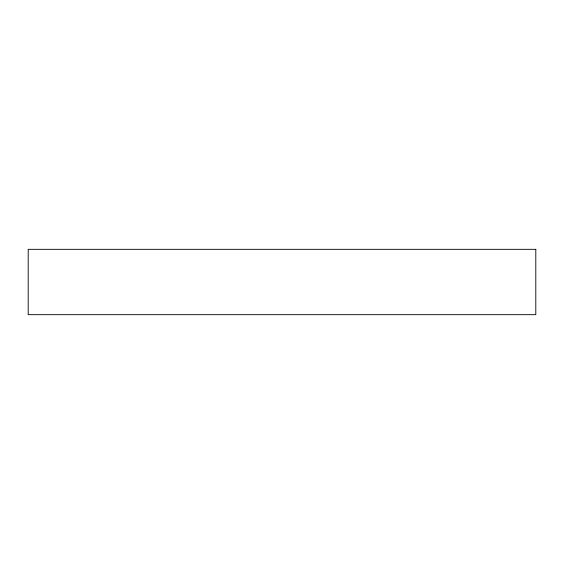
<?xml version="1.0" encoding="UTF-8"?>
<svg xmlns="http://www.w3.org/2000/svg" width="564" height="564" viewBox="0 0 564 564"><rect width="100%" height="100%" fill="white"/><g stroke="black" fill="none" stroke-linecap="round" stroke-linejoin="round"><path stroke-width="0.85" d="M535.8 249.33L28.2 249.33L28.2 314.67L535.8 314.67L535.8 249.33"/></g></svg>
